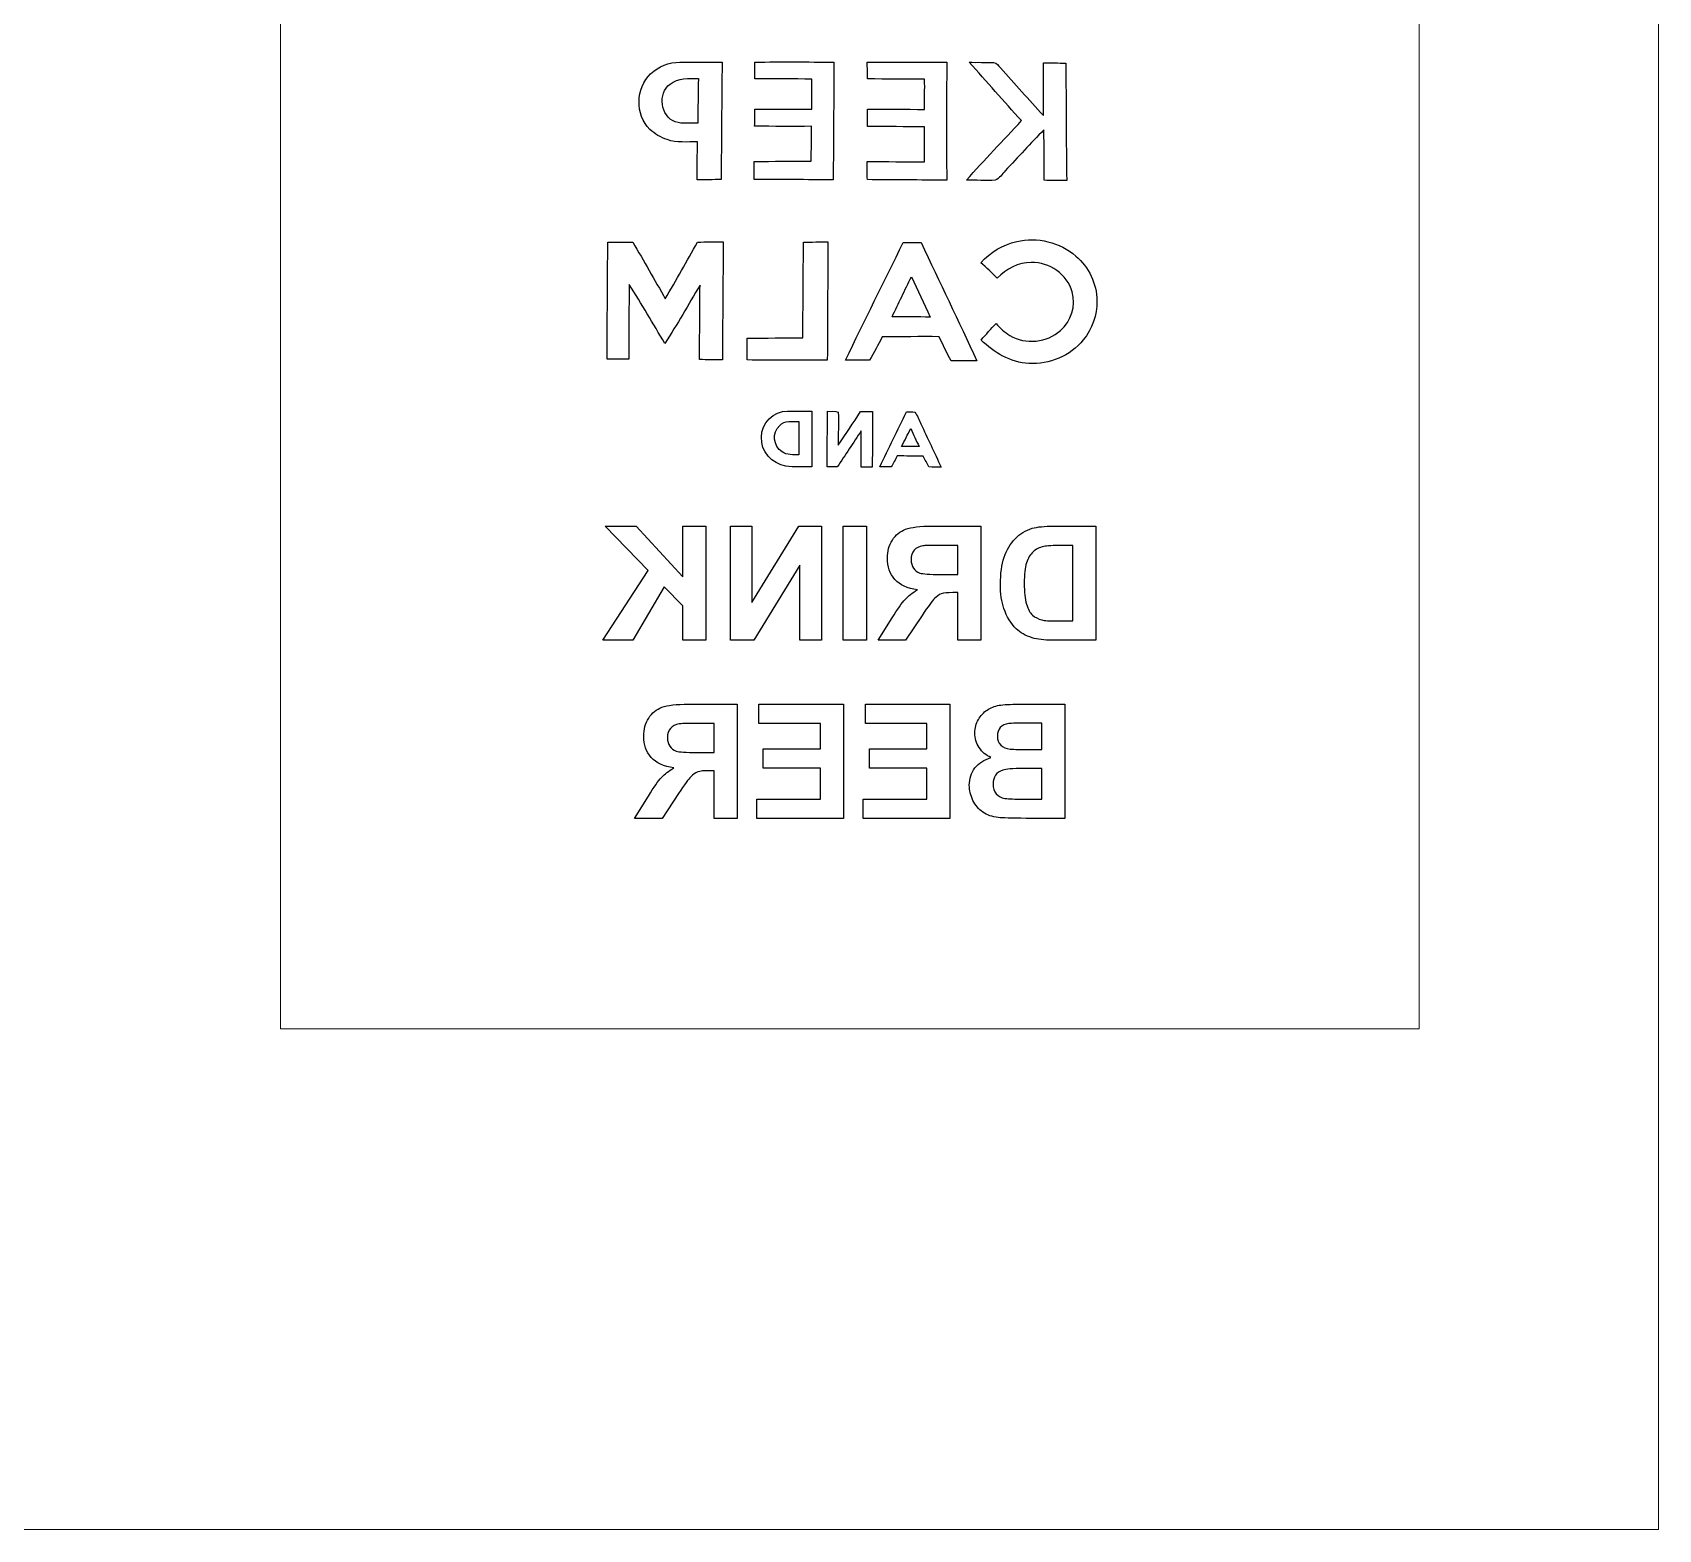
# Model space of a CAD drawing. Header units: millimetres. Extents: x -588 to 588, y -672 to 672.
# Drawn here: x 247.8 to 587.6, y 66.2 to 379.2 of the extents above; entities that cross this region are included whole.
import ezdxf

# ---------------------------------------------------------------- set-up
doc = ezdxf.new("R2010")
doc.units = ezdxf.units.MM
doc.header["$MEASUREMENT"] = 0
doc.layers.add('Camada 1', color=7, linetype='Continuous')

msp = doc.modelspace()

# ---------------------------------------------------------------- linework, layer by layer
at = {"layer": 'Camada 1', "color": 142, "lineweight": 20}
msp.add_lwpolyline([(240.4087, 66.1864), (587.6315, 66.1864), (587.6315, 604.6664), (240.4087, 604.6664), (240.4087, 66.1864)], close=True, dxfattribs=at)
at = {"layer": 'Camada 1', "color": 250, "lineweight": 20}
msp.add_lwpolyline([(299.6132, 170.8782), (537.6132, 170.8782), (537.6132, 508.8782), (299.6132, 508.8782), (299.6132, 170.8782)], close=True, dxfattribs=at)
at = {"layer": 'Camada 1', "color": 114}
for points, knots in [([(391.9164, 372.9923), (388.9608, 373.0244), (386.0326, 372.9994), (383.075, 372.975), (383.075, 372.975), (380.8294, 372.9997), (378.6031, 372.1146), (376.9646, 370.5688), (376.9646, 370.5688), (373.8338, 367.5898), (373.6869, 361.9909), (376.8091, 358.9436), (376.8091, 358.9436), (377.8223, 357.9664), (379.0665, 357.2705), (380.3973, 356.8011), (380.3973, 356.8011), (382.4354, 356.068), (384.6565, 356.3849), (386.7879, 356.3051), (386.7879, 356.3051), (386.7017, 353.6618), (386.7012, 351.0467), (386.7012, 348.4029), (386.7012, 348.4029), (388.3496, 348.3568), (389.9986, 348.4524), (391.6768, 348.4627), (391.6768, 348.4627), (391.7948, 356.6192), (391.7988, 364.8063), (391.9164, 372.9923)], [0, 0, 0, 0, 0.11111111, 0.11111111, 0.11111111, 0.11111111, 0.22222222, 0.22222222, 0.22222222, 0.22222222, 0.33333333, 0.33333333, 0.33333333, 0.33333333, 0.44444444, 0.44444444, 0.44444444, 0.44444444, 0.55555556, 0.55555556, 0.55555556, 0.55555556, 0.66666667, 0.66666667, 0.66666667, 0.66666667, 0.77777778, 0.77777778, 0.77777778, 0.77777778, 1, 1, 1, 1]), ([(415.2553, 373.0216), (409.7684, 372.9964), (404.2838, 373.1416), (398.7664, 372.9745), (398.7664, 372.9745), (398.7831, 371.8372), (398.7703, 370.672), (398.7575, 369.5062), (398.7575, 369.5062), (402.7365, 369.4633), (406.7173, 369.5049), (410.6667, 369.4617), (410.6667, 369.4617), (410.6446, 367.3587), (410.6499, 365.2544), (410.6272, 363.1515), (410.6272, 363.1515), (406.6482, 363.195), (402.6964, 363.181), (398.7169, 363.1961), (398.7169, 363.1961), (398.732, 362.0019), (398.7197, 360.8083), (398.7064, 359.6144), (398.7064, 359.6144), (402.657, 359.5994), (406.6365, 359.4992), (410.5879, 359.5982), (410.5879, 359.5982), (410.5612, 357.1536), (410.5634, 354.709), (410.5362, 352.2641), (410.5362, 352.2641), (406.5583, 352.3648), (402.6054, 352.2372), (398.6265, 352.2519), (398.6265, 352.2519), (398.6125, 350.9733), (398.598, 349.723), (398.6125, 348.443), (398.6125, 348.443), (404.1276, 348.4402), (409.6134, 348.4368), (415.1276, 348.4047), (415.1276, 348.4047), (415.1891, 356.6201), (415.2507, 364.8344), (415.2553, 373.0216)], [0, 0, 0, 0, 0.07692308, 0.07692308, 0.07692308, 0.07692308, 0.15384615, 0.15384615, 0.15384615, 0.15384615, 0.23076923, 0.23076923, 0.23076923, 0.23076923, 0.30769231, 0.30769231, 0.30769231, 0.30769231, 0.38461538, 0.38461538, 0.38461538, 0.38461538, 0.46153846, 0.46153846, 0.46153846, 0.46153846, 0.53846154, 0.53846154, 0.53846154, 0.53846154, 0.61538462, 0.61538462, 0.61538462, 0.61538462, 0.69230769, 0.69230769, 0.69230769, 0.69230769, 0.76923077, 0.76923077, 0.76923077, 0.76923077, 0.84615385, 0.84615385, 0.84615385, 0.84615385, 1, 1, 1, 1]), ([(438.8488, 372.9631), (433.3351, 373.0802), (427.7899, 372.942), (422.2477, 373.0304), (422.2477, 373.0304), (422.2349, 371.8368), (422.3071, 370.6708), (422.323, 369.5045), (422.323, 369.5045), (426.302, 369.4329), (430.2821, 369.4747), (434.2331, 369.4315), (434.2331, 369.4315), (434.2672, 367.3277), (434.216, 365.2242), (434.2215, 363.1208), (434.2215, 363.1208), (430.2413, 363.1361), (426.2905, 363.179), (422.3106, 363.1943), (422.3106, 363.1943), (422.2973, 361.9717), (422.3128, 360.7492), (422.2997, 359.5556), (422.2997, 359.5556), (426.279, 359.5406), (430.2583, 359.4974), (434.2379, 359.482), (434.2379, 359.482), (434.1825, 357.038), (434.2129, 354.5926), (434.2151, 352.148), (434.2151, 352.148), (430.2353, 352.1634), (426.2554, 352.2062), (422.2477, 352.2216), (422.2477, 352.2216), (422.2626, 350.9708), (422.2486, 349.6922), (422.2631, 348.4409), (422.2631, 348.4409), (427.7774, 348.3521), (433.3206, 348.3769), (438.8636, 348.3163), (438.8636, 348.3163), (438.7547, 356.5331), (438.8445, 364.7475), (438.8488, 372.9631)], [0, 0, 0, 0, 0.07692308, 0.07692308, 0.07692308, 0.07692308, 0.15384615, 0.15384615, 0.15384615, 0.15384615, 0.23076923, 0.23076923, 0.23076923, 0.23076923, 0.30769231, 0.30769231, 0.30769231, 0.30769231, 0.38461538, 0.38461538, 0.38461538, 0.38461538, 0.46153846, 0.46153846, 0.46153846, 0.46153846, 0.53846154, 0.53846154, 0.53846154, 0.53846154, 0.61538462, 0.61538462, 0.61538462, 0.61538462, 0.69230769, 0.69230769, 0.69230769, 0.69230769, 0.76923077, 0.76923077, 0.76923077, 0.76923077, 0.84615385, 0.84615385, 0.84615385, 0.84615385, 1, 1, 1, 1]), ([(463.7207, 372.8049), (462.1857, 372.822), (460.6223, 372.8391), (459.0592, 372.8561), (459.0592, 372.8561), (459.0763, 369.1883), (459.093, 365.5212), (459.0526, 361.8262), (459.0526, 361.8262), (456.0469, 365.1565), (453.0418, 368.4868), (450.0645, 371.8453), (450.0645, 371.8453), (449.614, 372.2194), (449.309, 372.9053), (448.6552, 372.9127), (448.6552, 372.9127), (446.9787, 372.988), (445.2723, 372.9496), (443.5671, 372.9681), (443.5671, 372.9681), (447.1902, 368.8919), (450.8119, 364.8154), (454.4925, 360.7674), (454.4925, 360.7674), (450.6377, 356.6309), (446.7269, 352.5228), (442.9569, 348.3285), (442.9569, 348.3285), (444.9754, 348.3066), (446.9928, 348.2278), (449.0118, 348.2903), (449.0118, 348.2903), (449.8978, 348.7071), (450.4192, 349.6113), (451.0803, 350.2859), (451.0803, 350.2859), (453.7836, 353.1276), (456.403, 356.0839), (459.1622, 358.8395), (459.1622, 358.8395), (459.2089, 355.3144), (459.1989, 351.8175), (459.2173, 348.2929), (459.2173, 348.2929), (460.7807, 348.2756), (462.3439, 348.2588), (463.9351, 348.2411), (463.9351, 348.2411), (463.7972, 356.4303), (463.8588, 364.6165), (463.7207, 372.8049)], [0, 0, 0, 0, 0.07142857, 0.07142857, 0.07142857, 0.07142857, 0.14285714, 0.14285714, 0.14285714, 0.14285714, 0.21428571, 0.21428571, 0.21428571, 0.21428571, 0.28571429, 0.28571429, 0.28571429, 0.28571429, 0.35714286, 0.35714286, 0.35714286, 0.35714286, 0.42857143, 0.42857143, 0.42857143, 0.42857143, 0.5, 0.5, 0.5, 0.5, 0.57142857, 0.57142857, 0.57142857, 0.57142857, 0.64285714, 0.64285714, 0.64285714, 0.64285714, 0.71428571, 0.71428571, 0.71428571, 0.71428571, 0.78571429, 0.78571429, 0.78571429, 0.78571429, 0.85714286, 0.85714286, 0.85714286, 0.85714286, 1, 1, 1, 1]), ([(386.9615, 369.55), (384.9434, 369.5719), (382.6983, 369.7384), (381.0348, 368.4206), (381.0348, 368.4206), (378.3978, 366.4595), (379.0294, 361.7051), (382.1147, 360.5058), (382.1147, 360.5058), (383.6164, 360.0061), (385.2688, 360.3296), (386.8305, 360.2275), (386.8305, 360.2275), (386.8644, 363.3254), (386.8703, 366.4237), (386.9615, 369.55)], [0, 0, 0, 0, 0.2, 0.2, 0.2, 0.2, 0.4, 0.4, 0.4, 0.4, 0.6, 0.6, 0.6, 0.6, 1, 1, 1, 1]), ([(465.8379, 332.444), (462.5153, 335.3793), (457.7523, 336.5123), (453.4768, 335.4784), (453.4768, 335.4784), (450.5706, 334.8565), (447.9662, 333.2644), (446.0097, 331.0685), (446.0097, 331.0685), (447.1348, 330.0048), (448.2889, 328.9685), (449.414, 327.8473), (449.414, 327.8473), (451.3102, 329.7033), (453.7995, 331.1825), (456.528, 331.0964), (456.528, 331.0964), (460.3097, 331.197), (464.0624, 328.6541), (465.0738, 324.9477), (465.0738, 324.9477), (465.8956, 322.0963), (464.8933, 318.8373), (462.6554, 316.9007), (462.6554, 316.9007), (459.8412, 314.3166), (455.3452, 313.8817), (452.0683, 315.8506), (452.0683, 315.8506), (450.9384, 316.4888), (450.0106, 317.4086), (449.1681, 318.3836), (449.1681, 318.3836), (448.0754, 317.2588), (447.0959, 316.047), (446.032, 314.8935), (446.032, 314.8935), (448.7318, 312.2778), (452.177, 310.1638), (456.0133, 310.0085), (456.0133, 310.0085), (460.3024, 309.7342), (464.7004, 311.5628), (467.409, 314.9156), (467.409, 314.9156), (469.2817, 317.1976), (470.3092, 320.1431), (470.2277, 323.1001), (470.2277, 323.1001), (470.2384, 326.6822), (468.5701, 330.168), (465.8379, 332.444)], [0, 0, 0, 0, 0.07142857, 0.07142857, 0.07142857, 0.07142857, 0.14285714, 0.14285714, 0.14285714, 0.14285714, 0.21428571, 0.21428571, 0.21428571, 0.21428571, 0.28571429, 0.28571429, 0.28571429, 0.28571429, 0.35714286, 0.35714286, 0.35714286, 0.35714286, 0.42857143, 0.42857143, 0.42857143, 0.42857143, 0.5, 0.5, 0.5, 0.5, 0.57142857, 0.57142857, 0.57142857, 0.57142857, 0.64285714, 0.64285714, 0.64285714, 0.64285714, 0.71428571, 0.71428571, 0.71428571, 0.71428571, 0.78571429, 0.78571429, 0.78571429, 0.78571429, 0.85714286, 0.85714286, 0.85714286, 0.85714286, 1, 1, 1, 1]), ([(392.1313, 335.4091), (390.3402, 335.4006), (388.5503, 335.477), (386.7583, 335.3549), (386.7583, 335.3549), (384.5254, 331.3994), (382.2657, 327.4443), (380.0334, 323.4884), (380.0334, 323.4884), (377.831, 327.464), (375.5137, 331.4129), (373.255, 335.36), (373.255, 335.36), (371.5205, 335.379), (369.7862, 335.3697), (368.0236, 335.3887), (368.0236, 335.3887), (367.9348, 327.2312), (367.9019, 319.0737), (367.8425, 310.9155), (367.8425, 310.9155), (369.3482, 310.8697), (370.8843, 310.9095), (372.39, 310.8652), (372.39, 310.8652), (372.419, 316.0961), (372.3912, 321.3272), (372.5049, 326.5276), (372.5049, 326.5276), (375.0754, 322.4628), (377.4455, 318.2865), (379.96, 314.1941), (379.96, 314.1941), (382.5339, 318.1737), (384.8244, 322.3283), (387.2852, 326.3941), (387.2852, 326.3941), (387.2579, 321.193), (387.2002, 315.9911), (387.1726, 310.8177), (387.1726, 310.8177), (388.7638, 310.772), (390.3833, 310.754), (391.9754, 310.7654), (391.9754, 310.7654), (392.008, 318.9803), (392.0974, 327.1944), (392.1313, 335.4091)], [0, 0, 0, 0, 0.07692308, 0.07692308, 0.07692308, 0.07692308, 0.15384615, 0.15384615, 0.15384615, 0.15384615, 0.23076923, 0.23076923, 0.23076923, 0.23076923, 0.30769231, 0.30769231, 0.30769231, 0.30769231, 0.38461538, 0.38461538, 0.38461538, 0.38461538, 0.46153846, 0.46153846, 0.46153846, 0.46153846, 0.53846154, 0.53846154, 0.53846154, 0.53846154, 0.61538462, 0.61538462, 0.61538462, 0.61538462, 0.69230769, 0.69230769, 0.69230769, 0.69230769, 0.76923077, 0.76923077, 0.76923077, 0.76923077, 0.84615385, 0.84615385, 0.84615385, 0.84615385, 1, 1, 1, 1]), ([(414.0201, 335.4264), (412.3151, 335.4734), (410.6073, 335.3494), (408.9018, 335.34), (408.9018, 335.34), (408.8861, 328.6597), (408.7841, 321.9801), (408.798, 315.3283), (408.798, 315.3283), (404.9034, 315.3993), (401.0358, 315.2706), (397.143, 315.3129), (397.143, 315.3129), (397.1535, 313.7782), (397.1373, 312.2716), (397.1209, 310.7369), (397.1209, 310.7369), (402.7187, 310.6187), (408.2929, 310.7293), (413.8924, 310.696), (413.8924, 310.696), (413.9536, 318.9397), (413.9589, 327.1831), (414.0201, 335.4264)], [0, 0, 0, 0, 0.14285714, 0.14285714, 0.14285714, 0.14285714, 0.28571429, 0.28571429, 0.28571429, 0.28571429, 0.42857143, 0.42857143, 0.42857143, 0.42857143, 0.57142857, 0.57142857, 0.57142857, 0.57142857, 0.71428571, 0.71428571, 0.71428571, 0.71428571, 1, 1, 1, 1]), ([(433.5187, 335.2701), (432.2688, 335.3119), (431.0175, 335.2974), (429.7671, 335.3114), (429.7671, 335.3114), (425.7267, 327.1402), (421.6854, 318.9403), (417.7022, 310.7114), (417.7022, 310.7114), (419.3778, 310.6363), (421.0555, 310.6756), (422.7321, 310.6568), (422.7321, 310.6568), (423.6595, 312.2671), (424.53, 313.9067), (425.373, 315.5744), (425.373, 315.5744), (429.352, 315.5309), (433.3048, 315.6585), (437.2839, 315.5867), (437.2839, 315.5867), (438.0619, 313.901), (438.8962, 312.2145), (439.7592, 310.5568), (439.7592, 310.5568), (441.55, 310.5647), (443.3405, 310.5459), (445.1602, 310.5551), (445.1602, 310.5551), (441.3274, 318.8393), (437.3519, 327.0126), (433.5187, 335.2701)], [0, 0, 0, 0, 0.11111111, 0.11111111, 0.11111111, 0.11111111, 0.22222222, 0.22222222, 0.22222222, 0.22222222, 0.33333333, 0.33333333, 0.33333333, 0.33333333, 0.44444444, 0.44444444, 0.44444444, 0.44444444, 0.55555556, 0.55555556, 0.55555556, 0.55555556, 0.66666667, 0.66666667, 0.66666667, 0.66666667, 0.77777778, 0.77777778, 0.77777778, 0.77777778, 1, 1, 1, 1]), ([(435.3953, 319.7003), (434.1187, 322.529), (432.7841, 325.3002), (431.4794, 328.1288), (431.4794, 328.1288), (430.0849, 325.3585), (428.8025, 322.5298), (427.4359, 319.7587), (427.4359, 319.7587), (430.0797, 319.701), (432.7521, 319.7288), (435.3953, 319.7003)], [0, 0, 0, 0, 0.25, 0.25, 0.25, 0.25, 0.5, 0.5, 0.5, 0.5, 1, 1, 1, 1]), ([(410.6485, 300.014), (408.943, 300.0048), (407.266, 300.0513), (405.5598, 300.0421), (405.5598, 300.0421), (402.7173, 300.0442), (399.989, 297.5154), (400.1561, 294.585), (400.1561, 294.585), (399.9254, 291.6318), (402.3696, 288.99), (405.2073, 288.5321), (405.2073, 288.5321), (406.9961, 288.2851), (408.8455, 288.4639), (410.6629, 288.3865), (410.6629, 288.3865), (410.7344, 292.2525), (410.5774, 296.12), (410.6485, 300.014)], [0, 0, 0, 0, 0.16666667, 0.16666667, 0.16666667, 0.16666667, 0.33333333, 0.33333333, 0.33333333, 0.33333333, 0.5, 0.5, 0.5, 0.5, 0.66666667, 0.66666667, 0.66666667, 0.66666667, 1, 1, 1, 1]), ([(423.325, 299.9328), (422.501, 299.9419), (421.6763, 299.9512), (420.8241, 299.9316), (420.8241, 299.9316), (419.3488, 297.5601), (417.7314, 295.2744), (416.1706, 292.9048), (416.1706, 292.9048), (416.1671, 295.2067), (416.2493, 297.5086), (416.1882, 299.7841), (416.1882, 299.7841), (415.5108, 300.1323), (414.6548, 299.9134), (413.9165, 300.0069), (413.9165, 300.0069), (413.9037, 296.1413), (413.8897, 292.2751), (413.875, 288.3808), (413.875, 288.3808), (414.5578, 288.3729), (415.2678, 288.3655), (415.9784, 288.3575), (415.9784, 288.3575), (417.6267, 290.8701), (419.3314, 293.3814), (420.979, 295.9216), (420.979, 295.9216), (421.0084, 293.3917), (420.9808, 290.8621), (420.9816, 288.3317), (420.9816, 288.3317), (421.7488, 288.3232), (422.516, 288.315), (423.2841, 288.307), (423.2841, 288.307), (423.3265, 292.1723), (423.3403, 296.0663), (423.325, 299.9328)], [0, 0, 0, 0, 0.09090909, 0.09090909, 0.09090909, 0.09090909, 0.18181818, 0.18181818, 0.18181818, 0.18181818, 0.27272727, 0.27272727, 0.27272727, 0.27272727, 0.36363636, 0.36363636, 0.36363636, 0.36363636, 0.45454545, 0.45454545, 0.45454545, 0.45454545, 0.54545455, 0.54545455, 0.54545455, 0.54545455, 0.63636364, 0.63636364, 0.63636364, 0.63636364, 0.72727273, 0.72727273, 0.72727273, 0.72727273, 0.81818182, 0.81818182, 0.81818182, 0.81818182, 1, 1, 1, 1]), ([(432.1935, 299.8364), (431.5977, 299.9276), (431.0289, 299.906), (430.432, 299.8833), (430.432, 299.8833), (428.5992, 296.0661), (426.6819, 292.2493), (424.8489, 288.4037), (424.8489, 288.4037), (425.6448, 288.3949), (426.4399, 288.3864), (427.2652, 288.377), (427.2652, 288.377), (427.6708, 289.1399), (428.1057, 289.902), (428.5119, 290.6661), (428.5119, 290.6661), (430.3309, 290.6456), (432.122, 290.6263), (433.9412, 290.6353), (433.9412, 290.6353), (434.3308, 289.863), (434.7203, 289.091), (435.1103, 288.3488), (435.1103, 288.3488), (435.9624, 288.3101), (436.8443, 288.3289), (437.6966, 288.3193), (437.6966, 288.3193), (436.2799, 291.3477), (434.8632, 294.3488), (433.4459, 297.3776), (433.4459, 297.3776), (433.0286, 298.207), (432.7256, 299.091), (432.1935, 299.8364)], [0, 0, 0, 0, 0.1, 0.1, 0.1, 0.1, 0.2, 0.2, 0.2, 0.2, 0.3, 0.3, 0.3, 0.3, 0.4, 0.4, 0.4, 0.4, 0.5, 0.5, 0.5, 0.5, 0.6, 0.6, 0.6, 0.6, 0.7, 0.7, 0.7, 0.7, 0.8, 0.8, 0.8, 0.8, 1, 1, 1, 1]), ([(407.9529, 297.8549), (406.6154, 297.7838), (404.942, 298.1718), (403.9355, 297.0174), (403.9355, 297.0174), (402.2706, 295.5862), (402.608, 292.6547), (404.4434, 291.5253), (404.4434, 291.5253), (405.4588, 290.7758), (406.7681, 290.9037), (407.9332, 290.8903), (407.9332, 290.8903), (407.9302, 293.2221), (407.9558, 295.524), (407.9529, 297.8549)], [0, 0, 0, 0, 0.2, 0.2, 0.2, 0.2, 0.4, 0.4, 0.4, 0.4, 0.6, 0.6, 0.6, 0.6, 1, 1, 1, 1]), ([(431.3317, 296.3778), (430.6643, 295.1618), (430.0818, 293.8894), (429.4141, 292.6459), (429.4141, 292.6459), (430.6367, 292.6328), (431.8592, 292.6479), (433.0809, 292.635), (433.0809, 292.635), (432.4695, 293.8625), (431.8862, 295.12), (431.3317, 296.3778)], [0, 0, 0, 0, 0.25, 0.25, 0.25, 0.25, 0.5, 0.5, 0.5, 0.5, 1, 1, 1, 1]), ([(388.5086, 252.1208), (388.5086, 252.1208), (388.5086, 275.9854), (388.5086, 275.9854), (388.5086, 275.9854), (388.5086, 275.9854), (383.6756, 275.9854), (383.6756, 275.9854), (383.6756, 275.9854), (383.6756, 275.9854), (383.6756, 265.4142), (383.6756, 265.4142), (383.6756, 265.4142), (383.6756, 265.4142), (373.9376, 275.9854), (373.9376, 275.9854), (373.9376, 275.9854), (373.9376, 275.9854), (367.4604, 275.9854), (367.4604, 275.9854), (367.4604, 275.9854), (367.4604, 275.9854), (376.4651, 266.6918), (376.4651, 266.6918), (376.4651, 266.6918), (376.4651, 266.6918), (366.9938, 252.1208), (366.9938, 252.1208), (366.9938, 252.1208), (366.9938, 252.1208), (373.2265, 252.1208), (373.2265, 252.1208), (373.2265, 252.1208), (373.2265, 252.1208), (379.7927, 263.3254), (379.7927, 263.3254), (379.7927, 263.3254), (379.7927, 263.3254), (383.6756, 259.3369), (383.6756, 259.3369), (383.6756, 259.3369), (383.6756, 259.3369), (383.6756, 252.1208), (383.6756, 252.1208), (383.6756, 252.1208), (383.6756, 252.1208), (388.5086, 252.1208), (388.5086, 252.1208)], [0, 0, 0, 0, 0.07692308, 0.07692308, 0.07692308, 0.07692308, 0.15384615, 0.15384615, 0.15384615, 0.15384615, 0.23076923, 0.23076923, 0.23076923, 0.23076923, 0.30769231, 0.30769231, 0.30769231, 0.30769231, 0.38461538, 0.38461538, 0.38461538, 0.38461538, 0.46153846, 0.46153846, 0.46153846, 0.46153846, 0.53846154, 0.53846154, 0.53846154, 0.53846154, 0.61538462, 0.61538462, 0.61538462, 0.61538462, 0.69230769, 0.69230769, 0.69230769, 0.69230769, 0.76923077, 0.76923077, 0.76923077, 0.76923077, 0.84615385, 0.84615385, 0.84615385, 0.84615385, 1, 1, 1, 1]), ([(412.6454, 252.1208), (412.6454, 252.1208), (412.6454, 275.9854), (412.6454, 275.9854), (412.6454, 275.9854), (412.6454, 275.9854), (407.968, 275.9854), (407.968, 275.9854), (407.968, 275.9854), (407.968, 275.9854), (398.1467, 259.9924), (398.1467, 259.9924), (398.1467, 259.9924), (398.1467, 259.9924), (398.1467, 275.9854), (398.1467, 275.9854), (398.1467, 275.9854), (398.1467, 275.9854), (393.6804, 275.9854), (393.6804, 275.9854), (393.6804, 275.9854), (393.6804, 275.9854), (393.6804, 252.1208), (393.6804, 252.1208), (393.6804, 252.1208), (393.6804, 252.1208), (398.5078, 252.1208), (398.5078, 252.1208), (398.5078, 252.1208), (398.5078, 252.1208), (408.1791, 267.8084), (408.1791, 267.8084), (408.1791, 267.8084), (408.1791, 267.8084), (408.1791, 252.1208), (408.1791, 252.1208), (408.1791, 252.1208), (408.1791, 252.1208), (412.6454, 252.1208), (412.6454, 252.1208)], [0, 0, 0, 0, 0.09090909, 0.09090909, 0.09090909, 0.09090909, 0.18181818, 0.18181818, 0.18181818, 0.18181818, 0.27272727, 0.27272727, 0.27272727, 0.27272727, 0.36363636, 0.36363636, 0.36363636, 0.36363636, 0.45454545, 0.45454545, 0.45454545, 0.45454545, 0.54545455, 0.54545455, 0.54545455, 0.54545455, 0.63636364, 0.63636364, 0.63636364, 0.63636364, 0.72727273, 0.72727273, 0.72727273, 0.72727273, 0.81818182, 0.81818182, 0.81818182, 0.81818182, 1, 1, 1, 1]), ([(422.0724, 252.1208), (422.0724, 252.1208), (422.0724, 275.9854), (422.0724, 275.9854), (422.0724, 275.9854), (422.0724, 275.9854), (417.2394, 275.9854), (417.2394, 275.9854), (417.2394, 275.9854), (417.2394, 275.9854), (417.2394, 252.1208), (417.2394, 252.1208), (417.2394, 252.1208), (417.2394, 252.1208), (422.0724, 252.1208), (422.0724, 252.1208)], [0, 0, 0, 0, 0.2, 0.2, 0.2, 0.2, 0.4, 0.4, 0.4, 0.4, 0.6, 0.6, 0.6, 0.6, 1, 1, 1, 1]), ([(445.9759, 252.1208), (445.9759, 252.1208), (445.9759, 275.9854), (445.9759, 275.9854), (445.9759, 275.9854), (445.9759, 275.9854), (435.8267, 275.9854), (435.8267, 275.9854), (435.8267, 275.9854), (433.2769, 275.9854), (431.4216, 275.7688), (430.2661, 275.341), (430.2661, 275.341), (429.1051, 274.9133), (428.183, 274.1523), (427.4885, 273.0579), (427.4885, 273.0579), (426.7942, 271.958), (426.4442, 270.7081), (426.4442, 269.2971), (426.4442, 269.2971), (426.4442, 267.5028), (426.9664, 266.0251), (428.0162, 264.8586), (428.0162, 264.8586), (429.0662, 263.6921), (430.6327, 262.9587), (432.7214, 262.6533), (432.7214, 262.6533), (431.6827, 262.0478), (430.8272, 261.3812), (430.1549, 260.6534), (430.1549, 260.6534), (429.4772, 259.9258), (428.5662, 258.6314), (427.4219, 256.776), (427.4219, 256.776), (427.4219, 256.776), (424.5111, 252.1208), (424.5111, 252.1208), (424.5111, 252.1208), (424.5111, 252.1208), (430.2716, 252.1208), (430.2716, 252.1208), (430.2716, 252.1208), (430.2716, 252.1208), (433.7269, 257.3315), (433.7269, 257.3315), (433.7269, 257.3315), (434.9657, 259.1813), (435.8156, 260.3479), (436.2767, 260.8312), (436.2767, 260.8312), (436.7322, 261.309), (437.2154, 261.6422), (437.7265, 261.82), (437.7265, 261.82), (438.2432, 261.9977), (439.0542, 262.0866), (440.1653, 262.0866), (440.1653, 262.0866), (440.1653, 262.0866), (441.1429, 262.0866), (441.1429, 262.0866), (441.1429, 262.0866), (441.1429, 262.0866), (441.1429, 252.1208), (441.1429, 252.1208), (441.1429, 252.1208), (441.1429, 252.1208), (445.9759, 252.1208), (445.9759, 252.1208)], [0, 0, 0, 0, 0.05263158, 0.05263158, 0.05263158, 0.05263158, 0.10526316, 0.10526316, 0.10526316, 0.10526316, 0.15789474, 0.15789474, 0.15789474, 0.15789474, 0.21052632, 0.21052632, 0.21052632, 0.21052632, 0.26315789, 0.26315789, 0.26315789, 0.26315789, 0.31578947, 0.31578947, 0.31578947, 0.31578947, 0.36842105, 0.36842105, 0.36842105, 0.36842105, 0.42105263, 0.42105263, 0.42105263, 0.42105263, 0.47368421, 0.47368421, 0.47368421, 0.47368421, 0.52631579, 0.52631579, 0.52631579, 0.52631579, 0.57894737, 0.57894737, 0.57894737, 0.57894737, 0.63157895, 0.63157895, 0.63157895, 0.63157895, 0.68421053, 0.68421053, 0.68421053, 0.68421053, 0.73684211, 0.73684211, 0.73684211, 0.73684211, 0.78947368, 0.78947368, 0.78947368, 0.78947368, 0.84210526, 0.84210526, 0.84210526, 0.84210526, 0.89473684, 0.89473684, 0.89473684, 0.89473684, 1, 1, 1, 1]), ([(470.046, 275.9854), (470.046, 275.9854), (461.2579, 275.9854), (461.2579, 275.9854), (461.2579, 275.9854), (459.2747, 275.9854), (457.7636, 275.8355), (456.7249, 275.5299), (456.7249, 275.5299), (455.3306, 275.1189), (454.1306, 274.3856), (453.1363, 273.3301), (453.1363, 273.3301), (452.1364, 272.2802), (451.3809, 270.9914), (450.8587, 269.4638), (450.8587, 269.4638), (450.3422, 267.9417), (450.081, 266.0586), (450.081, 263.8254), (450.081, 263.8254), (450.081, 261.8588), (450.3254, 260.1702), (450.8143, 258.7481), (450.8143, 258.7481), (451.4087, 257.0093), (452.2586, 255.6039), (453.3641, 254.5318), (453.3641, 254.5318), (454.1973, 253.7152), (455.325, 253.0818), (456.7415, 252.6263), (456.7415, 252.6263), (457.8025, 252.2875), (459.2192, 252.1208), (460.9968, 252.1208), (460.9968, 252.1208), (460.9968, 252.1208), (470.046, 252.1208), (470.046, 252.1208), (470.046, 252.1208), (470.046, 252.1208), (470.046, 275.9854), (470.046, 275.9854)], [0, 0, 0, 0, 0.08333333, 0.08333333, 0.08333333, 0.08333333, 0.16666667, 0.16666667, 0.16666667, 0.16666667, 0.25, 0.25, 0.25, 0.25, 0.33333333, 0.33333333, 0.33333333, 0.33333333, 0.41666667, 0.41666667, 0.41666667, 0.41666667, 0.5, 0.5, 0.5, 0.5, 0.58333333, 0.58333333, 0.58333333, 0.58333333, 0.66666667, 0.66666667, 0.66666667, 0.66666667, 0.75, 0.75, 0.75, 0.75, 0.83333333, 0.83333333, 0.83333333, 0.83333333, 1, 1, 1, 1]), ([(441.1429, 265.8863), (441.1429, 265.8863), (437.5765, 265.8863), (437.5765, 265.8863), (437.5765, 265.8863), (435.2656, 265.8863), (433.8268, 265.9863), (433.2492, 266.1807), (433.2492, 266.1807), (432.677, 266.3752), (432.2214, 266.714), (431.8992, 267.1918), (431.8992, 267.1918), (431.5716, 267.6694), (431.4104, 268.2695), (431.4104, 268.9861), (431.4104, 268.9861), (431.4104, 269.7915), (431.6271, 270.4359), (432.0548, 270.9359), (432.0548, 270.9359), (432.4825, 271.4303), (433.088, 271.7413), (433.8657, 271.8692), (433.8657, 271.8692), (434.2602, 271.9247), (435.4323, 271.9524), (437.3822, 271.9524), (437.3822, 271.9524), (437.3822, 271.9524), (441.1429, 271.9524), (441.1429, 271.9524), (441.1429, 271.9524), (441.1429, 271.9524), (441.1429, 265.8863), (441.1429, 265.8863)], [0, 0, 0, 0, 0.1, 0.1, 0.1, 0.1, 0.2, 0.2, 0.2, 0.2, 0.3, 0.3, 0.3, 0.3, 0.4, 0.4, 0.4, 0.4, 0.5, 0.5, 0.5, 0.5, 0.6, 0.6, 0.6, 0.6, 0.7, 0.7, 0.7, 0.7, 0.8, 0.8, 0.8, 0.8, 1, 1, 1, 1]), ([(465.2131, 271.9524), (465.2131, 271.9524), (465.2131, 256.1538), (465.2131, 256.1538), (465.2131, 256.1538), (465.2131, 256.1538), (461.63, 256.1538), (461.63, 256.1538), (461.63, 256.1538), (460.2913, 256.1538), (459.3247, 256.2316), (458.7302, 256.3816), (458.7302, 256.3816), (457.947, 256.576), (457.3026, 256.9093), (456.7916, 257.3759), (456.7916, 257.3759), (456.2749, 257.8426), (455.8583, 258.6091), (455.5361, 259.6758), (455.5361, 259.6758), (455.2083, 260.7423), (455.0473, 262.2033), (455.0473, 264.0476), (455.0473, 264.0476), (455.0473, 265.8918), (455.2083, 267.3029), (455.5361, 268.2917), (455.5361, 268.2917), (455.8583, 269.2804), (456.3138, 270.0471), (456.8971, 270.6026), (456.8971, 270.6026), (457.4803, 271.1525), (458.2192, 271.5303), (459.1191, 271.7247), (459.1191, 271.7247), (459.7858, 271.8747), (461.1023, 271.9524), (463.0577, 271.9524), (463.0577, 271.9524), (463.0577, 271.9524), (465.2131, 271.9524), (465.2131, 271.9524)], [0, 0, 0, 0, 0.08333333, 0.08333333, 0.08333333, 0.08333333, 0.16666667, 0.16666667, 0.16666667, 0.16666667, 0.25, 0.25, 0.25, 0.25, 0.33333333, 0.33333333, 0.33333333, 0.33333333, 0.41666667, 0.41666667, 0.41666667, 0.41666667, 0.5, 0.5, 0.5, 0.5, 0.58333333, 0.58333333, 0.58333333, 0.58333333, 0.66666667, 0.66666667, 0.66666667, 0.66666667, 0.75, 0.75, 0.75, 0.75, 0.83333333, 0.83333333, 0.83333333, 0.83333333, 1, 1, 1, 1]), ([(395.0442, 214.8851), (395.0442, 214.8851), (395.0442, 238.7497), (395.0442, 238.7497), (395.0442, 238.7497), (395.0442, 238.7497), (384.895, 238.7497), (384.895, 238.7497), (384.895, 238.7497), (382.3452, 238.7497), (380.4899, 238.5331), (379.3344, 238.1053), (379.3344, 238.1053), (378.1734, 237.6776), (377.2512, 236.9165), (376.5568, 235.8222), (376.5568, 235.8222), (375.8624, 234.7223), (375.5125, 233.4724), (375.5125, 232.0614), (375.5125, 232.0614), (375.5125, 230.2671), (376.0347, 228.7894), (377.0845, 227.6229), (377.0845, 227.6229), (378.1345, 226.4564), (379.701, 225.723), (381.7897, 225.4176), (381.7897, 225.4176), (380.7509, 224.8121), (379.8954, 224.1454), (379.2232, 223.4177), (379.2232, 223.4177), (378.5455, 222.69), (377.6345, 221.3957), (376.4902, 219.5403), (376.4902, 219.5403), (376.4902, 219.5403), (373.5793, 214.8851), (373.5793, 214.8851), (373.5793, 214.8851), (373.5793, 214.8851), (379.3399, 214.8851), (379.3399, 214.8851), (379.3399, 214.8851), (379.3399, 214.8851), (382.7952, 220.0958), (382.7952, 220.0958), (382.7952, 220.0958), (384.0339, 221.9456), (384.8838, 223.1121), (385.345, 223.5955), (385.345, 223.5955), (385.8005, 224.0733), (386.2837, 224.4065), (386.7948, 224.5843), (386.7948, 224.5843), (387.3114, 224.762), (388.1225, 224.8509), (389.2336, 224.8509), (389.2336, 224.8509), (389.2336, 224.8509), (390.2112, 224.8509), (390.2112, 224.8509), (390.2112, 224.8509), (390.2112, 224.8509), (390.2112, 214.8851), (390.2112, 214.8851), (390.2112, 214.8851), (390.2112, 214.8851), (395.0442, 214.8851), (395.0442, 214.8851)], [0, 0, 0, 0, 0.05263158, 0.05263158, 0.05263158, 0.05263158, 0.10526316, 0.10526316, 0.10526316, 0.10526316, 0.15789474, 0.15789474, 0.15789474, 0.15789474, 0.21052632, 0.21052632, 0.21052632, 0.21052632, 0.26315789, 0.26315789, 0.26315789, 0.26315789, 0.31578947, 0.31578947, 0.31578947, 0.31578947, 0.36842105, 0.36842105, 0.36842105, 0.36842105, 0.42105263, 0.42105263, 0.42105263, 0.42105263, 0.47368421, 0.47368421, 0.47368421, 0.47368421, 0.52631579, 0.52631579, 0.52631579, 0.52631579, 0.57894737, 0.57894737, 0.57894737, 0.57894737, 0.63157895, 0.63157895, 0.63157895, 0.63157895, 0.68421053, 0.68421053, 0.68421053, 0.68421053, 0.73684211, 0.73684211, 0.73684211, 0.73684211, 0.78947368, 0.78947368, 0.78947368, 0.78947368, 0.84210526, 0.84210526, 0.84210526, 0.84210526, 0.89473684, 0.89473684, 0.89473684, 0.89473684, 1, 1, 1, 1]), ([(417.2755, 214.8851), (417.2755, 214.8851), (417.2755, 238.7497), (417.2755, 238.7497), (417.2755, 238.7497), (417.2755, 238.7497), (399.6104, 238.7497), (399.6104, 238.7497), (399.6104, 238.7497), (399.6104, 238.7497), (399.6104, 234.7167), (399.6104, 234.7167), (399.6104, 234.7167), (399.6104, 234.7167), (412.4426, 234.7167), (412.4426, 234.7167), (412.4426, 234.7167), (412.4426, 234.7167), (412.4426, 229.4172), (412.4426, 229.4172), (412.4426, 229.4172), (412.4426, 229.4172), (400.5102, 229.4172), (400.5102, 229.4172), (400.5102, 229.4172), (400.5102, 229.4172), (400.5102, 225.3842), (400.5102, 225.3842), (400.5102, 225.3842), (400.5102, 225.3842), (412.4426, 225.3842), (412.4426, 225.3842), (412.4426, 225.3842), (412.4426, 225.3842), (412.4426, 218.9181), (412.4426, 218.9181), (412.4426, 218.9181), (412.4426, 218.9181), (399.1438, 218.9181), (399.1438, 218.9181), (399.1438, 218.9181), (399.1438, 218.9181), (399.1438, 214.8851), (399.1438, 214.8851), (399.1438, 214.8851), (399.1438, 214.8851), (417.2755, 214.8851), (417.2755, 214.8851)], [0, 0, 0, 0, 0.07692308, 0.07692308, 0.07692308, 0.07692308, 0.15384615, 0.15384615, 0.15384615, 0.15384615, 0.23076923, 0.23076923, 0.23076923, 0.23076923, 0.30769231, 0.30769231, 0.30769231, 0.30769231, 0.38461538, 0.38461538, 0.38461538, 0.38461538, 0.46153846, 0.46153846, 0.46153846, 0.46153846, 0.53846154, 0.53846154, 0.53846154, 0.53846154, 0.61538462, 0.61538462, 0.61538462, 0.61538462, 0.69230769, 0.69230769, 0.69230769, 0.69230769, 0.76923077, 0.76923077, 0.76923077, 0.76923077, 0.84615385, 0.84615385, 0.84615385, 0.84615385, 1, 1, 1, 1]), ([(439.5069, 214.8851), (439.5069, 214.8851), (439.5069, 238.7497), (439.5069, 238.7497), (439.5069, 238.7497), (439.5069, 238.7497), (421.8417, 238.7497), (421.8417, 238.7497), (421.8417, 238.7497), (421.8417, 238.7497), (421.8417, 234.7167), (421.8417, 234.7167), (421.8417, 234.7167), (421.8417, 234.7167), (434.674, 234.7167), (434.674, 234.7167), (434.674, 234.7167), (434.674, 234.7167), (434.674, 229.4172), (434.674, 229.4172), (434.674, 229.4172), (434.674, 229.4172), (422.7416, 229.4172), (422.7416, 229.4172), (422.7416, 229.4172), (422.7416, 229.4172), (422.7416, 225.3842), (422.7416, 225.3842), (422.7416, 225.3842), (422.7416, 225.3842), (434.674, 225.3842), (434.674, 225.3842), (434.674, 225.3842), (434.674, 225.3842), (434.674, 218.9181), (434.674, 218.9181), (434.674, 218.9181), (434.674, 218.9181), (421.3751, 218.9181), (421.3751, 218.9181), (421.3751, 218.9181), (421.3751, 218.9181), (421.3751, 214.8851), (421.3751, 214.8851), (421.3751, 214.8851), (421.3751, 214.8851), (439.5069, 214.8851), (439.5069, 214.8851)], [0, 0, 0, 0, 0.07692308, 0.07692308, 0.07692308, 0.07692308, 0.15384615, 0.15384615, 0.15384615, 0.15384615, 0.23076923, 0.23076923, 0.23076923, 0.23076923, 0.30769231, 0.30769231, 0.30769231, 0.30769231, 0.38461538, 0.38461538, 0.38461538, 0.38461538, 0.46153846, 0.46153846, 0.46153846, 0.46153846, 0.53846154, 0.53846154, 0.53846154, 0.53846154, 0.61538462, 0.61538462, 0.61538462, 0.61538462, 0.69230769, 0.69230769, 0.69230769, 0.69230769, 0.76923077, 0.76923077, 0.76923077, 0.76923077, 0.84615385, 0.84615385, 0.84615385, 0.84615385, 1, 1, 1, 1]), ([(463.577, 238.7497), (463.577, 238.7497), (454.0334, 238.7497), (454.0334, 238.7497), (454.0334, 238.7497), (452.1391, 238.7497), (450.7336, 238.6719), (449.8059, 238.5164), (449.8059, 238.5164), (448.8727, 238.3553), (448.045, 238.0275), (447.3117, 237.5331), (447.3117, 237.5331), (446.5785, 237.0332), (445.9674, 236.3722), (445.4786, 235.5444), (445.4786, 235.5444), (444.9897, 234.7167), (444.7453, 233.7835), (444.7453, 232.7558), (444.7453, 232.7558), (444.7453, 231.6448), (445.0453, 230.6171), (445.6452, 229.6894), (445.6452, 229.6894), (446.2451, 228.7561), (447.0617, 228.0618), (448.0895, 227.5951), (448.0895, 227.5951), (446.6395, 227.1674), (445.5285, 226.4452), (444.7453, 225.4231), (444.7453, 225.4231), (443.9676, 224.4009), (443.5787, 223.2011), (443.5787, 221.8179), (443.5787, 221.8179), (443.5787, 220.729), (443.8287, 219.6736), (444.3342, 218.6459), (444.3342, 218.6459), (444.8398, 217.6182), (445.5285, 216.796), (446.4063, 216.1795), (446.4063, 216.1795), (447.2784, 215.5684), (448.3561, 215.1906), (449.6393, 215.0461), (449.6393, 215.0461), (450.4393, 214.9629), (452.3779, 214.9073), (455.4499, 214.8851), (455.4499, 214.8851), (455.4499, 214.8851), (463.577, 214.8851), (463.577, 214.8851), (463.577, 214.8851), (463.577, 214.8851), (463.577, 238.7497), (463.577, 238.7497)], [0, 0, 0, 0, 0.0625, 0.0625, 0.0625, 0.0625, 0.125, 0.125, 0.125, 0.125, 0.1875, 0.1875, 0.1875, 0.1875, 0.25, 0.25, 0.25, 0.25, 0.3125, 0.3125, 0.3125, 0.3125, 0.375, 0.375, 0.375, 0.375, 0.4375, 0.4375, 0.4375, 0.4375, 0.5, 0.5, 0.5, 0.5, 0.5625, 0.5625, 0.5625, 0.5625, 0.625, 0.625, 0.625, 0.625, 0.6875, 0.6875, 0.6875, 0.6875, 0.75, 0.75, 0.75, 0.75, 0.8125, 0.8125, 0.8125, 0.8125, 0.875, 0.875, 0.875, 0.875, 1, 1, 1, 1]), ([(390.2112, 228.6506), (390.2112, 228.6506), (386.6448, 228.6506), (386.6448, 228.6506), (386.6448, 228.6506), (384.3339, 228.6506), (382.8951, 228.7505), (382.3174, 228.945), (382.3174, 228.945), (381.7452, 229.1394), (381.2897, 229.4783), (380.9675, 229.9561), (380.9675, 229.9561), (380.6398, 230.4337), (380.4787, 231.0337), (380.4787, 231.7503), (380.4787, 231.7503), (380.4787, 232.5558), (380.6954, 233.2002), (381.1231, 233.7002), (381.1231, 233.7002), (381.5508, 234.1946), (382.1563, 234.5056), (382.934, 234.6334), (382.934, 234.6334), (383.3285, 234.689), (384.5006, 234.7167), (386.4505, 234.7167), (386.4505, 234.7167), (386.4505, 234.7167), (390.2112, 234.7167), (390.2112, 234.7167), (390.2112, 234.7167), (390.2112, 234.7167), (390.2112, 228.6506), (390.2112, 228.6506)], [0, 0, 0, 0, 0.1, 0.1, 0.1, 0.1, 0.2, 0.2, 0.2, 0.2, 0.3, 0.3, 0.3, 0.3, 0.4, 0.4, 0.4, 0.4, 0.5, 0.5, 0.5, 0.5, 0.6, 0.6, 0.6, 0.6, 0.7, 0.7, 0.7, 0.7, 0.8, 0.8, 0.8, 0.8, 1, 1, 1, 1]), ([(458.7441, 234.7834), (458.7441, 234.7834), (458.7441, 229.2838), (458.7441, 229.2838), (458.7441, 229.2838), (458.7441, 229.2838), (455.5888, 229.2838), (455.5888, 229.2838), (455.5888, 229.2838), (453.7168, 229.2838), (452.5502, 229.3117), (452.0946, 229.3672), (452.0946, 229.3672), (451.2725, 229.4616), (450.6226, 229.745), (450.1504, 230.2171), (450.1504, 230.2171), (449.6782, 230.6893), (449.4449, 231.3059), (449.4449, 232.0725), (449.4449, 232.0725), (449.4449, 232.8114), (449.6504, 233.4057), (450.0559, 233.8668), (450.0559, 233.8668), (450.4615, 234.3279), (451.067, 234.6056), (451.8669, 234.7001), (451.8669, 234.7001), (452.3446, 234.7556), (453.7168, 234.7834), (455.9776, 234.7834), (455.9776, 234.7834), (455.9776, 234.7834), (458.7441, 234.7834), (458.7441, 234.7834)], [0, 0, 0, 0, 0.1, 0.1, 0.1, 0.1, 0.2, 0.2, 0.2, 0.2, 0.3, 0.3, 0.3, 0.3, 0.4, 0.4, 0.4, 0.4, 0.5, 0.5, 0.5, 0.5, 0.6, 0.6, 0.6, 0.6, 0.7, 0.7, 0.7, 0.7, 0.8, 0.8, 0.8, 0.8, 1, 1, 1, 1]), ([(458.7441, 225.3176), (458.7441, 225.3176), (458.7441, 218.9181), (458.7441, 218.9181), (458.7441, 218.9181), (458.7441, 218.9181), (454.2778, 218.9181), (454.2778, 218.9181), (454.2778, 218.9181), (452.5446, 218.9181), (451.4392, 218.9681), (450.9726, 219.0625), (450.9726, 219.0625), (450.2559, 219.1958), (449.6726, 219.5125), (449.2227, 220.018), (449.2227, 220.018), (448.7727, 220.5291), (448.545, 221.2012), (448.545, 222.0511), (448.545, 222.0511), (448.545, 222.7733), (448.7172, 223.3788), (449.0671, 223.8788), (449.0671, 223.8788), (449.4116, 224.3787), (449.917, 224.7454), (450.5726, 224.9731), (450.5726, 224.9731), (451.2281, 225.2009), (452.6558, 225.3176), (454.85, 225.3176), (454.85, 225.3176), (454.85, 225.3176), (458.7441, 225.3176), (458.7441, 225.3176)], [0, 0, 0, 0, 0.1, 0.1, 0.1, 0.1, 0.2, 0.2, 0.2, 0.2, 0.3, 0.3, 0.3, 0.3, 0.4, 0.4, 0.4, 0.4, 0.5, 0.5, 0.5, 0.5, 0.6, 0.6, 0.6, 0.6, 0.7, 0.7, 0.7, 0.7, 0.8, 0.8, 0.8, 0.8, 1, 1, 1, 1])]:
    msp.add_open_spline(points, degree=3, knots=knots, dxfattribs=at)

doc.saveas('drawing.dxf')
